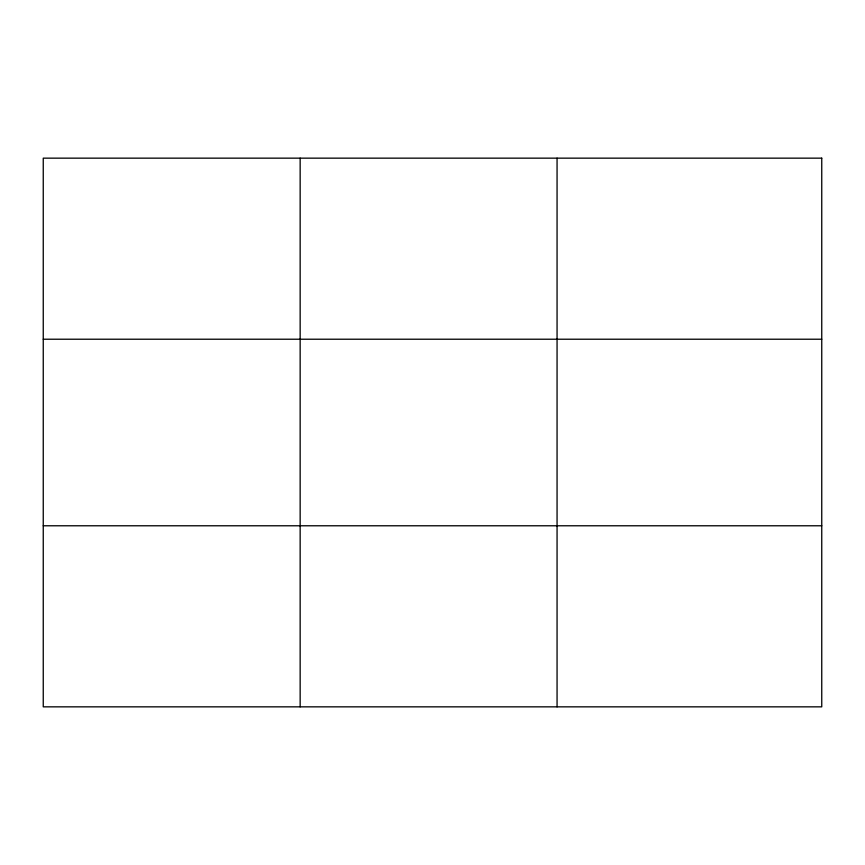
<?xml version="1.0" encoding="UTF-8"?>
<svg xmlns="http://www.w3.org/2000/svg" width="865" height="865" viewBox="0 0 865 865"><rect width="100%" height="100%" fill="white"/><g stroke="black" fill="none" stroke-linecap="round" stroke-linejoin="round"><path stroke-width="1.3" d="M300.155 706.846L300.155 158.154M557.06 706.846L557.06 158.154M43.25 339.221L821.75 339.221M43.25 525.779L821.75 525.779M821.75 158.154L821.75 706.846L43.25 706.846L43.25 158.154L821.75 158.154"/></g></svg>
